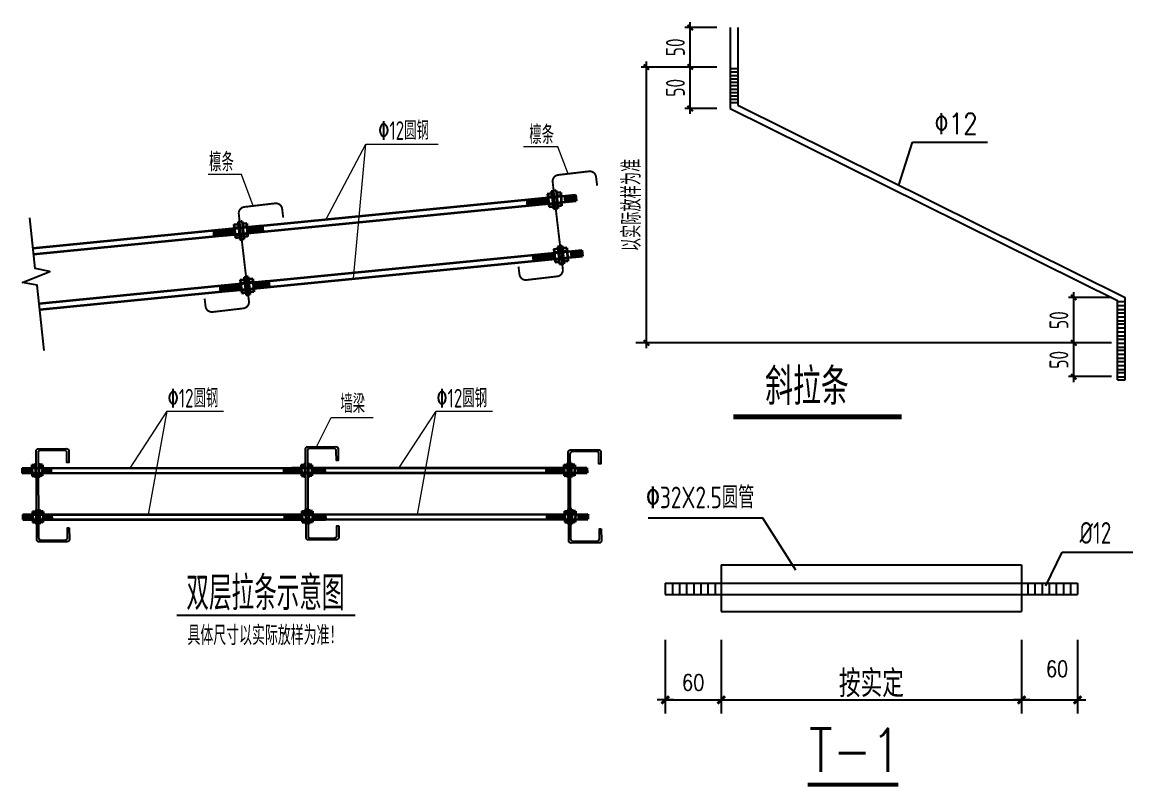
# Model space of a CAD drawing. Extents: x 1885024 to 3341100, y 16453725 to 19955423.
# Drawn here: x 3178383 to 3198975, y 18482682 to 18496860 of the extents above; entities that cross this region are included whole.
import ezdxf

# ---------------------------------------------------------------- set-up
doc = ezdxf.new("R2010")
doc.units = 0
doc.header["$LTSCALE"] = 1000
doc.header["$MEASUREMENT"] = 0
doc.layers.get('Defpoints').update_dxf_attribs({"color": 250})
for name, color, linetype in [('1', 7, 'Continuous'), ('PT', 4, 'Continuous'), ('PUB_DIM', 161, 'Continuous'), ('PUB_TEXT', 7, 'Continuous'), ('PUB_TEXT @ 1', 7, 'Continuous'), ('THIN', 7, 'Continuous'), ('WINDOW', 140, 'Continuous'), ('XIANGTU', 7, 'Continuous'), ('图层1', 8, 'Continuous')]:
    doc.layers.add(name, color=color, linetype=linetype)
doc.layers.add('15', color=3, linetype='Continuous', lineweight=35)
doc.layers.add('TEXT', color=4, linetype='Continuous', lineweight=0)
doc.styles.add('_HZDX', font='txt.shx', dxfattribs={"width": 0.8, "bigfont": 'HZDX.shx'})
doc.styles.add('_HZTXT', font='txt.shx', dxfattribs={"width": 0.8, "bigfont": 'hztxt.shx'})
doc.styles.add('TSSD_Dimension', font='tssdeng.shx', dxfattribs={"width": 0.7, "bigfont": 'hztxt.shx'})
doc.styles.add('TSSD_Label', font='tssdeng.shx', dxfattribs={"width": 0.7, "bigfont": 'hztxt.shx'})
doc.styles.add('TSSD_REIN', font='tssdeng.shx', dxfattribs={"width": 0.7, "bigfont": 'tssdchn.shx'})
doc.dimstyles.new('TSSD_20_100', dxfattribs={"dimtxt": 350, "dimasz": 100, "dimexe": 100, "dimexo": 250, "dimgap": 100, "dimtad": 1, "dimdec": 0, "dimlfac": 0.2, "dimzin": 0, "dimdsep": 46, "dimtxsty": 'TSSD_Dimension', "dimblk": 'ARCHTICK', "dimblk1": 'ARCHTICK', "dimblk2": 'ARCHTICK', "dimcen": 0, "dimdle": 100, "dimclrt": 7, "dimadec": 0, "dimazin": 0, "dimtfac": 1, "dimtdec": 0, "dimtix": 1, "dimtmove": 2, "dimatfit": 3, "dimfxl": 0, "dimtolj": 1, "dimtzin": 0, "dimarcsym": 0})

# ---------------------------------------------------------------- blocks, each defined once
blk = doc.blocks.new('_ArchTick')
at = {"color": 0, "linetype": 'ByBlock', "const_width": 0.4}
blk.add_lwpolyline([(-0.5, -0.5), (0.5, 0.5)], dxfattribs=at)
blk = doc.blocks.new('*D175')
at = {"layer": 'Defpoints', "color": 0}
for p in [(3190769, 18496760), (3191511, 18496760), (3191511, 18496029)]:
    blk.add_point(p, dxfattribs=at)
at = {"layer": 'PUB_DIM', "color": 0, "lineweight": -2}
for p, q in [((3191261, 18496760), (3190669, 18496760)), ((3190769, 18495929), (3190769, 18496860)), ((3191261, 18496029), (3190669, 18496029))]:
    blk.add_line(p, q, dxfattribs=at)
at = {"layer": 'PUB_DIM', "color": 0, "lineweight": -2, "xscale": 100, "yscale": 100, "zscale": 100}
for p, rotation in [((3190769, 18496760), 90), ((3190769, 18496029), 270)]:
    blk.add_blockref('_ArchTick', p, dxfattribs=dict(at, rotation=rotation))
at = {"layer": 'PUB_DIM', "color": 7, "insert": (3190494, 18496394), "char_height": 350, "attachment_point": 5, "rotation": 90, "style": 'TSSD_Dimension'}
blk.add_mtext('\\A1;50', dxfattribs=at)
blk = doc.blocks.new('*D176')
at = {"layer": 'Defpoints', "color": 0}
for p in [(3190769, 18496029), (3191511, 18496029), (3191511, 18495260)]:
    blk.add_point(p, dxfattribs=at)
at = {"layer": 'PUB_DIM', "color": 0, "lineweight": -2}
for p, q in [((3190769, 18495160), (3190769, 18496129)), ((3191261, 18496029), (3190669, 18496029)), ((3191261, 18495260), (3190669, 18495260))]:
    blk.add_line(p, q, dxfattribs=at)
at = {"layer": 'PUB_DIM', "color": 0, "lineweight": -2, "xscale": 100, "yscale": 100, "zscale": 100}
for p, rotation in [((3190769, 18496029), 90), ((3190769, 18495260), 270)]:
    blk.add_blockref('_ArchTick', p, dxfattribs=dict(at, rotation=rotation))
at = {"layer": 'PUB_DIM', "color": 7, "insert": (3190494, 18495644), "char_height": 350, "attachment_point": 5, "rotation": 90, "style": 'TSSD_Dimension'}
blk.add_mtext('\\A1;50', dxfattribs=at)
blk = doc.blocks.new('*D177')
at = {"layer": 'Defpoints', "color": 0}
for p in [(3197880, 18491756), (3198831, 18491756), (3198831, 18490914)]:
    blk.add_point(p, dxfattribs=at)
at = {"layer": 'PUB_DIM', "color": 0, "lineweight": -2}
for p, q in [((3198581, 18491756), (3197780, 18491756)), ((3197880, 18490814), (3197880, 18491856)), ((3198581, 18490914), (3197780, 18490914))]:
    blk.add_line(p, q, dxfattribs=at)
at = {"layer": 'PUB_DIM', "color": 0, "lineweight": -2, "xscale": 100, "yscale": 100, "zscale": 100}
for p, rotation in [((3197880, 18491756), 90), ((3197880, 18490914), 270)]:
    blk.add_blockref('_ArchTick', p, dxfattribs=dict(at, rotation=rotation))
at = {"layer": 'PUB_DIM', "color": 7, "insert": (3197605, 18491335), "char_height": 350, "attachment_point": 5, "rotation": 90, "style": 'TSSD_Dimension'}
blk.add_mtext('\\A1;50', dxfattribs=at)
blk = doc.blocks.new('*D178')
at = {"layer": 'Defpoints', "color": 0}
for p in [(3197880, 18490914), (3198831, 18490914), (3198831, 18490287)]:
    blk.add_point(p, dxfattribs=at)
at = {"layer": 'PUB_DIM', "color": 0, "lineweight": -2}
for p, q in [((3197880, 18490187), (3197880, 18491014)), ((3198581, 18490914), (3197780, 18490914)), ((3198581, 18490287), (3197780, 18490287))]:
    blk.add_line(p, q, dxfattribs=at)
at = {"layer": 'PUB_DIM', "color": 0, "lineweight": -2, "xscale": 100, "yscale": 100, "zscale": 100}
for p, rotation in [((3197880, 18490914), 90), ((3197880, 18490287), 270)]:
    blk.add_blockref('_ArchTick', p, dxfattribs=dict(at, rotation=rotation))
at = {"layer": 'PUB_DIM', "color": 7, "insert": (3197605, 18490600), "char_height": 350, "attachment_point": 5, "rotation": 90, "style": 'TSSD_Dimension'}
blk.add_mtext('\\A1;50', dxfattribs=at)
blk = doc.blocks.new('*D179')
at = {"layer": 'Defpoints', "color": 0}
for p in [(3189957, 18496029), (3190929, 18496029), (3190929, 18490914)]:
    blk.add_point(p, dxfattribs=at)
at = {"layer": 'PUB_DIM', "color": 0, "lineweight": -2}
for p, q in [((3189957, 18490814), (3189957, 18496129)), ((3190679, 18496029), (3189857, 18496029)), ((3190679, 18490914), (3189857, 18490914))]:
    blk.add_line(p, q, dxfattribs=at)
at = {"layer": 'PUB_DIM', "color": 0, "lineweight": -2, "xscale": 100, "yscale": 100, "zscale": 100}
for p, rotation in [((3189957, 18496029), 90), ((3189957, 18490914), 270)]:
    blk.add_blockref('_ArchTick', p, dxfattribs=dict(at, rotation=rotation))
at = {"layer": 'PUB_DIM', "color": 7, "insert": (3189680, 18493471), "char_height": 350, "attachment_point": 5, "rotation": 90, "style": 'TSSD_Dimension'}
blk.add_mtext('\\A1;以实际放样为准', dxfattribs=at)
blk = doc.blocks.new('A$C00360C84')
at = {"layer": 'WINDOW'}
blk.add_lwpolyline([(177.9, 74.9), (183.8, 25.3, -0.414214), (175.1, 14.2), (55.9, 0, -0.414214), (44.8, 8.8), (0, 386.1, -0.414214), (8.8, 397.2), (127.9, 411.4, -0.414214), (139, 402.6), (144.9, 353), (137, 352), (132, 393.7, 0.414214), (120.9, 402.5), (17.6, 390.2, 0.414214), (8.9, 379.1), (51.8, 17.6, 0.414214), (62.9, 8.9), (166.2, 21.2, 0.414214), (175, 32.3), (170, 74)], format="xyb", close=True, dxfattribs=at)
blk = doc.blocks.new('_DIMX')
blk.add_line((-150, 0), (150, 0))
at = {"const_width": 50}
blk.add_lwpolyline([(-70, -70), (70, 70)], dxfattribs=at)
blk = doc.blocks.new('Q3423Q42423423423')
at = {"linetype": 'Continuous'}
for p, q in [((1609839, 145654), (1610298, 146582)), ((1600858, 146235), (1609172, 146235)), ((1600858, 146235), (1600858, 144944)), ((1609172, 146235), (1609172, 144944)), ((1599310, 145728), (1610722, 145728)), ((1599310, 145728), (1599310, 145419)), ((1599507, 145728), (1599507, 145419)), ((1599704, 145728), (1599704, 145419)), ((1599901, 145728), (1599901, 145419)), ((1600098, 145728), (1600098, 145419)), ((1600295, 145728), (1600295, 145419)), ((1600492, 145728), (1600492, 145419)), ((1600689, 145728), (1600689, 145419)), ((1609343, 145728), (1609343, 145419)), ((1609540, 145728), (1609540, 145419)), ((1609737, 145728), (1609737, 145419)), ((1609934, 145728), (1609934, 145419)), ((1610131, 145728), (1610131, 145419)), ((1610328, 145728), (1610328, 145419)), ((1610525, 145728), (1610525, 145419)), ((1610722, 145728), (1610722, 145419)), ((1599310, 145419), (1610722, 145419)), ((1600858, 144944), (1609172, 144944))]:
    blk.add_line(p, q, dxfattribs=at)
at = {"layer": '1', "color": 7, "linetype": 'Continuous', "const_width": 112}
blk.add_lwpolyline([(1603253, 140149), (1605757, 140149)], dxfattribs=at)
at = {"layer": 'PUB_DIM'}
for p, q in [((1599310, 144162), (1599310, 142123)), ((1600859, 144162), (1600859, 142123)), ((1600859, 144162), (1600859, 142123)), ((1609172, 144162), (1609172, 142123)), ((1609172, 144162), (1609172, 142123)), ((1610722, 144162), (1610722, 142123)), ((1599311, 142498), (1600857, 142498)), ((1600859, 142498), (1609172, 142498)), ((1609174, 142498), (1610720, 142498))]:
    blk.add_line(p, q, dxfattribs=at)
at = {"layer": 'PUB_TEXT', "linetype": 'Continuous'}
blk.add_line((1610298, 146582), (1612249, 146582), dxfattribs=at)
at = {"layer": '图层1', "color": 2}
for p, q in [((1602011, 147523), (1598838, 147523)), ((1602922, 146092), (1602011, 147523))]:
    blk.add_line(p, q, dxfattribs=at)
at = {"layer": 'PUB_DIM', "rotation": 180}
for name, p, xscale, yscale, zscale in [('_DIMX', (1599310, 142498), 1.5, 1.5, 1.5), ('_DIMX', (1609172, 142498), 1.5, 1.5, 1.5), ('_ArchTick', (1600859, 142498), 150, 150, 150)]:
    blk.add_blockref(name, p, dxfattribs=dict(at, xscale=xscale, yscale=yscale, zscale=zscale))
at = {"layer": 'PUB_DIM'}
for name, p, xscale, yscale, zscale in [('_DIMX', (1600859, 142498), 1.5, 1.5, 1.5), ('_DIMX', (1610722, 142498), 1.5, 1.5, 1.5), ('_ArchTick', (1609172, 142498), 150, 150, 150)]:
    blk.add_blockref(name, p, dxfattribs=dict(at, xscale=xscale, yscale=yscale, zscale=zscale))
at = {"layer": '1', "color": 7, "linetype": 'Continuous', "style": '_HZDX', "width": 0.8}
blk.add_text('T-1', height=1200, dxfattribs=at).set_placement((1603287, 140506))
at = {"layer": 'PUB_DIM', "color": 7, "attachment_point": 5, "style": '_HZTXT'}
for s, insert, char_height in [('\\A1;60', (1610154, 143358), 450), ('\\A1;按实定', (1605016, 142948), 750), ('\\A1;60', (1600084, 142980), 450)]:
    blk.add_mtext(s, dxfattribs=dict(at, insert=insert, char_height=char_height))
at = {"layer": 'PUB_TEXT @ 1', "style": 'TSSD_Label', "width": 0.75}
for s, p in [('\x8232X2.5圆管', (1598777, 147802)), ('%%C12', (1610775, 146820))]:
    blk.add_text(s, height=600, dxfattribs=at).set_placement(p)

msp = doc.modelspace()

# ---------------------------------------------------------------- linework, layer by layer
for p, q in [((3191510.6, 18496759.9), (3191510.6, 18495259.8)), ((3191650.5, 18496759.9), (3191650.5, 18495319.7)), ((3191510.6, 18496000.7), (3191650.5, 18496000.7)), ((3191510.6, 18496000.7), (3191650.5, 18496000.7)), ((3191510.6, 18496000.7), (3191650.5, 18496000.7)), ((3191510.6, 18496000.7), (3191650.5, 18496000.7)), ((3191510.6, 18495937.4), (3191650.5, 18495937.4)), ((3191510.6, 18495937.4), (3191650.5, 18495937.4)), ((3191510.6, 18495937.4), (3191650.5, 18495937.4)), ((3191510.6, 18495937.4), (3191650.5, 18495937.4)), ((3191510.6, 18495874.2), (3191650.5, 18495874.2)), ((3191510.6, 18495874.2), (3191650.5, 18495874.2)), ((3191510.6, 18495874.2), (3191650.5, 18495874.2)), ((3191510.6, 18495874.2), (3191650.5, 18495874.2)), ((3191510.6, 18495810.9), (3191650.5, 18495810.9)), ((3191510.6, 18495810.9), (3191650.5, 18495810.9)), ((3191510.6, 18495810.9), (3191650.5, 18495810.9)), ((3191510.6, 18495810.9), (3191650.5, 18495810.9)), ((3191510.6, 18495747.7), (3191650.5, 18495747.7)), ((3191510.6, 18495747.7), (3191650.5, 18495747.7)), ((3191510.6, 18495747.7), (3191650.5, 18495747.7)), ((3191510.6, 18495684.4), (3191650.5, 18495684.4)), ((3191510.6, 18495684.4), (3191650.5, 18495684.4)), ((3191510.6, 18495621.1), (3191650.5, 18495621.1)), ((3191510.6, 18495621.1), (3191650.5, 18495621.1)), ((3191510.6, 18495557.9), (3191650.5, 18495557.9)), ((3191510.6, 18495557.9), (3191650.5, 18495557.9)), ((3191510.6, 18495557.9), (3191650.5, 18495557.9)), ((3191510.6, 18495557.9), (3191650.5, 18495557.9)), ((3191510.6, 18495557.9), (3191650.5, 18495557.9)), ((3191510.6, 18495494.6), (3191650.5, 18495494.6)), ((3191510.6, 18495494.6), (3191650.5, 18495494.6)), ((3191510.6, 18495494.6), (3191650.5, 18495494.6)), ((3191510.6, 18495431.4), (3191650.5, 18495431.4)), ((3191510.6, 18495431.4), (3191650.5, 18495431.4)), ((3191510.6, 18495368.1), (3191650.5, 18495368.1)), ((3191510.6, 18495368.1), (3191650.5, 18495368.1)), ((3191510.6, 18495259.8), (3198691.9, 18491701.7)), ((3191650.5, 18495319.7), (3198830.9, 18491755.9)), ((3194637.3, 18493837.3), (3194889.6, 18494636.9)), ((3194889.6, 18494636.9), (3196282.7, 18494636.9)), ((3198830.9, 18490228.1), (3198830.9, 18491755.9)), ((3198691.9, 18490228.1), (3198691.9, 18491701.7)), ((3198691.9, 18491679.4), (3198830.9, 18491679.4)), ((3198691.9, 18491605.2), (3198830.9, 18491605.2)), ((3198691.9, 18491605.2), (3198830.9, 18491605.2)), ((3198691.9, 18491530.9), (3198830.9, 18491530.9)), ((3198691.9, 18491472.1), (3198830.9, 18491472.1)), ((3198691.9, 18491472.1), (3198830.9, 18491472.1)), ((3198691.9, 18491397.8), (3198830.9, 18491397.8)), ((3198691.9, 18491397.8), (3198830.9, 18491397.8)), ((3198691.9, 18491397.8), (3198830.9, 18491397.8)), ((3198691.9, 18491323.6), (3198830.9, 18491323.6)), ((3198691.9, 18491264.7), (3198830.9, 18491264.7)), ((3198691.9, 18491264.7), (3198830.9, 18491264.7)), ((3198691.9, 18491190.5), (3198830.9, 18491190.5)), ((3198691.9, 18491190.5), (3198830.9, 18491190.5)), ((3198691.9, 18491116.3), (3198830.9, 18491116.3)), ((3198691.9, 18491116.3), (3198830.9, 18491116.3)), ((3198691.9, 18491042), (3198830.9, 18491042)), ((3198691.9, 18490983.2), (3198830.9, 18490983.2)), ((3198691.9, 18490983.2), (3198830.9, 18490983.2)), ((3198691.9, 18490908.9), (3198830.9, 18490908.9)), ((3198691.9, 18490908.9), (3198830.9, 18490908.9)), ((3198691.9, 18490834.7), (3198830.9, 18490834.7)), ((3198691.9, 18490775.8), (3198830.9, 18490775.8)), ((3198691.9, 18490775.8), (3198830.9, 18490775.8)), ((3198691.9, 18490701.6), (3198830.9, 18490701.6)), ((3198691.9, 18490701.6), (3198830.9, 18490701.6)), ((3198691.9, 18490627.4), (3198830.9, 18490627.4)), ((3198691.9, 18490568.5), (3198830.9, 18490568.5)), ((3198691.9, 18490568.5), (3198830.9, 18490568.5)), ((3198691.9, 18490494.3), (3198830.9, 18490494.3)), ((3198691.9, 18490494.3), (3198830.9, 18490494.3)), ((3198691.9, 18490420), (3198830.9, 18490420)), ((3198691.9, 18490361.2), (3198830.9, 18490361.2)), ((3198691.9, 18490361.2), (3198830.9, 18490361.2)), ((3198691.9, 18490286.9), (3198830.9, 18490286.9)), ((3198691.9, 18490228.1), (3198830.9, 18490228.1))]:
    msp.add_line(p, q)
at = {"const_width": 97.2}
msp.add_lwpolyline([(3191566.8, 18489542.4), (3194692.2, 18489542.4)], dxfattribs=at)
at = {"layer": '15'}
for p, q in [((3182107.9, 18493016.4), (3188641, 18493659.1)), ((3188062.7, 18493601.1), (3188074.6, 18493490.6)), ((3188089.2, 18493604), (3188101.1, 18493493.4)), ((3188115.6, 18493606.8), (3188127.6, 18493496.3)), ((3188121.3, 18493677.9), (3188203.5, 18493688.2)), ((3188121.3, 18493677.9), (3188151.8, 18493434)), ((3188128.3, 18493621), (3188209.2, 18493631.1)), ((3188199.4, 18493728.8), (3188231.5, 18493732.8)), ((3188199.4, 18493728.8), (3188232.3, 18493399.4)), ((3188280.4, 18493736.5), (3188259.2, 18493735)), ((3188280.4, 18493736.5), (3188312.3, 18493407)), ((3188366.9, 18493701.9), (3188284.3, 18493695.9)), ((3188371.1, 18493644.7), (3188289.8, 18493638.9)), ((3188366.9, 18493701.9), (3188384.5, 18493456.7)), ((3188439.4, 18493639.1), (3188451.3, 18493528.5)), ((3188465.8, 18493641.9), (3188477.8, 18493531.4)), ((3188492.3, 18493644.8), (3188504.3, 18493534.2)), ((3188518.8, 18493647.6), (3188530.7, 18493537.1)), ((3188545.3, 18493650.5), (3188557.2, 18493540)), ((3188571.7, 18493653.4), (3188583.7, 18493542.8)), ((3188594.6, 18493653.3), (3188606.6, 18493542.8)), ((3188621.1, 18493656.2), (3188633, 18493545.6)), ((3188641, 18493659.1), (3188653, 18493548.5)), ((3182119.9, 18492905.8), (3188653, 18493548.5)), ((3187737.9, 18493570.2), (3187749.8, 18493459.7)), ((3187764.3, 18493573.1), (3187776.3, 18493462.5)), ((3187790.8, 18493575.9), (3187802.7, 18493465.4)), ((3187817.3, 18493578.8), (3187829.2, 18493468.3)), ((3187843.8, 18493581.7), (3187855.7, 18493471.1)), ((3187870.2, 18493584.5), (3187882.2, 18493474)), ((3187896.7, 18493587.4), (3187908.6, 18493476.8)), ((3187923.2, 18493590.2), (3187935.1, 18493479.7)), ((3187949.7, 18493593.1), (3187961.6, 18493482.6)), ((3187976.1, 18493596), (3187988.1, 18493485.4)), ((3188009.7, 18493595.4), (3188021.7, 18493484.9)), ((3188036.2, 18493598.2), (3188048.1, 18493487.7)), ((3188145.6, 18493483.5), (3188223, 18493493.1)), ((3188151.8, 18493434), (3188227.9, 18493443.5)), ((3188232.3, 18493399.4), (3188259.3, 18493402.7)), ((3188312.3, 18493407), (3188291.6, 18493405.5)), ((3188381, 18493506.4), (3188303.2, 18493500.8)), ((3188384.5, 18493456.7), (3188308, 18493451.2)), ((3178581.6, 18492668.2), (3182832.2, 18493087.9)), ((3181929, 18492999.1), (3181941, 18492888.5)), ((3181955.5, 18493001.9), (3181967.4, 18492891.4)), ((3181982, 18493004.8), (3181993.9, 18492894.3)), ((3182008.4, 18493007.7), (3182020.4, 18492897.1)), ((3182034.9, 18493010.5), (3182046.9, 18492900)), ((3182061.4, 18493013.4), (3182073.3, 18492902.8)), ((3182087.9, 18493016.2), (3182099.8, 18492905.7)), ((3182107.9, 18493016.4), (3182119.9, 18492905.8)), ((3182114.3, 18493019.1), (3182126.3, 18492908.6)), ((3182134.4, 18493019.2), (3182146.4, 18492908.7)), ((3182140.8, 18493022), (3182152.8, 18492911.4)), ((3182160.9, 18493022.1), (3182172.8, 18492911.6)), ((3182167.3, 18493024.8), (3182179.2, 18492914.3)), ((3182187.4, 18493024.9), (3182199.3, 18492914.4)), ((3182200.9, 18493024.2), (3182212.8, 18492913.7)), ((3182213.8, 18493027.8), (3182225.8, 18492917.3)), ((3182227.4, 18493027.1), (3182239.3, 18492916.6)), ((3182240.3, 18493030.7), (3182252.3, 18492920.1)), ((3182253.8, 18493030), (3182265.8, 18492919.4)), ((3182266.8, 18493033.5), (3182278.7, 18492923)), ((3182280.3, 18493032.8), (3182292.3, 18492922.3)), ((3182293.3, 18493036.4), (3182305.2, 18492925.8)), ((3182306.8, 18493035.7), (3182318.7, 18492925.1)), ((3182307.3, 18493106.1), (3182389.5, 18493116.4)), ((3182307.3, 18493106.1), (3182389.5, 18493116.4)), ((3182307.3, 18493106.1), (3182337.8, 18492862.2)), ((3182307.3, 18493106.1), (3182337.8, 18492862.2)), ((3182314.3, 18493049.2), (3182395.2, 18493059.3)), ((3182319.5, 18493049.9), (3182400.3, 18493060)), ((3182385.4, 18493157), (3182409.9, 18493160)), ((3182385.4, 18493157), (3182409.9, 18493160)), ((3182385.4, 18493157), (3182418.3, 18492827.6)), ((3182385.4, 18493157), (3182418.3, 18492827.6)), ((3182458.4, 18493164.3), (3182437.2, 18493162.8)), ((3182458.4, 18493164.3), (3182437.2, 18493162.8)), ((3182458.4, 18493164.3), (3182490.3, 18492834.8)), ((3182458.4, 18493164.3), (3182490.3, 18492834.8)), ((3182544.9, 18493129.7), (3182462.3, 18493123.7)), ((3182544.9, 18493129.7), (3182462.3, 18493123.7)), ((3182549.1, 18493072.5), (3182467.9, 18493066.7)), ((3182549.1, 18493072.5), (3182467.9, 18493066.7)), ((3182544.9, 18493129.7), (3182562.6, 18492884.5)), ((3182544.9, 18493129.7), (3182562.6, 18492884.5)), ((3182585.1, 18493061.8), (3182597, 18492951.2)), ((3182611.6, 18493064.6), (3182623.5, 18492954.1)), ((3182630.5, 18493067.9), (3182642.5, 18492957.4)), ((3182638.1, 18493067.5), (3182650, 18492957)), ((3182657, 18493070.8), (3182668.9, 18492960.2)), ((3182664.5, 18493070.4), (3182676.5, 18492959.8)), ((3182683.5, 18493073.6), (3182695.4, 18492963.1)), ((3182691, 18493073.2), (3182702.9, 18492962.7)), ((3182710, 18493076.5), (3182721.9, 18492966)), ((3182717.5, 18493076.1), (3182729.4, 18492965.5)), ((3182736.4, 18493079.4), (3182748.4, 18492968.8)), ((3182744, 18493078.9), (3182755.9, 18492968.4)), ((3182762.9, 18493082.2), (3182774.8, 18492971.7)), ((3182785.8, 18493082.2), (3182797.7, 18492971.6)), ((3182812.3, 18493085), (3182824.2, 18492974.5)), ((3182832.2, 18493087.9), (3182844.1, 18492977.4)), ((3178593.9, 18492557.7), (3182844.1, 18492977.4)), ((3182331.6, 18492911.7), (3182409, 18492921.4)), ((3182331.6, 18492911.7), (3182409, 18492921.4)), ((3182337.8, 18492862.2), (3182413.9, 18492871.7)), ((3182337.8, 18492862.2), (3182413.9, 18492871.7)), ((3182418.3, 18492827.6), (3182438.9, 18492830.1)), ((3182423.5, 18492828.2), (3182444.1, 18492830.8)), ((3182490.3, 18492834.8), (3182469.6, 18492833.3)), ((3182490.3, 18492834.8), (3182469.6, 18492833.3)), ((3182559, 18492934.2), (3182481.2, 18492928.7)), ((3182559, 18492934.2), (3182481.2, 18492928.7)), ((3182562.6, 18492884.5), (3182486, 18492879)), ((3182562.6, 18492884.5), (3182486, 18492879)), ((3182223.6, 18491990.1), (3188756.7, 18492632.8)), ((3188151.9, 18492571.9), (3188163.8, 18492461.4)), ((3188178.3, 18492574.8), (3188190.3, 18492464.3)), ((3188204.8, 18492577.7), (3188216.7, 18492467.1)), ((3188231.3, 18492580.5), (3188243.2, 18492470)), ((3188237, 18492651.6), (3188319.1, 18492661.9)), ((3188237, 18492651.6), (3188267.4, 18492407.7)), ((3188244, 18492594.7), (3188324.8, 18492604.8)), ((3188315.1, 18492702.5), (3188347.2, 18492706.5)), ((3188315.1, 18492702.5), (3188348, 18492373)), ((3188396, 18492710.2), (3188374.9, 18492708.7)), ((3188396, 18492710.2), (3188427.9, 18492380.7)), ((3188482.6, 18492675.5), (3188400, 18492669.6)), ((3188486.8, 18492618.4), (3188405.5, 18492612.5)), ((3188482.6, 18492675.5), (3188500.2, 18492430.4)), ((3188555, 18492612.8), (3188567, 18492502.2)), ((3188581.5, 18492615.6), (3188593.4, 18492505.1)), ((3188608, 18492618.5), (3188619.9, 18492507.9)), ((3188634.4, 18492621.3), (3188646.4, 18492510.8)), ((3188660.9, 18492624.2), (3188672.9, 18492513.7)), ((3188687.4, 18492627.1), (3188699.3, 18492516.5)), ((3188710.3, 18492627), (3188722.2, 18492516.5)), ((3188736.8, 18492629.8), (3188748.7, 18492519.3)), ((3188756.7, 18492632.8), (3188768.6, 18492522.2)), ((3182235.5, 18491879.5), (3188768.6, 18492522.2)), ((3187853.5, 18492543.9), (3187865.4, 18492433.4)), ((3187880, 18492546.8), (3187891.9, 18492436.2)), ((3187906.5, 18492549.6), (3187918.4, 18492439.1)), ((3187932.9, 18492552.5), (3187944.9, 18492442)), ((3187959.4, 18492555.3), (3187971.3, 18492444.8)), ((3187985.9, 18492558.2), (3187997.8, 18492447.7)), ((3188012.4, 18492561.1), (3188024.3, 18492450.5)), ((3188038.8, 18492563.9), (3188050.8, 18492453.4)), ((3188065.3, 18492566.8), (3188077.2, 18492456.3)), ((3188091.8, 18492569.6), (3188103.7, 18492459.1)), ((3188125.4, 18492569.1), (3188137.3, 18492458.5)), ((3188261.2, 18492457.2), (3188338.6, 18492466.8)), ((3188267.4, 18492407.7), (3188343.6, 18492417.2)), ((3188348, 18492373), (3188374.9, 18492376.4)), ((3188427.9, 18492380.7), (3188407.2, 18492379.2)), ((3188496.6, 18492480.1), (3188418.8, 18492474.5)), ((3188500.2, 18492430.4), (3188423.7, 18492424.9)), ((3178695.6, 18491641.7), (3182947.8, 18492061.6)), ((3182044.7, 18491972.8), (3182056.6, 18491862.2)), ((3182071.1, 18491975.6), (3182083.1, 18491865.1)), ((3182097.6, 18491978.5), (3182109.6, 18491868)), ((3182124.1, 18491981.3), (3182136, 18491870.8)), ((3182150.6, 18491984.2), (3182162.5, 18491873.7)), ((3182177, 18491987.1), (3182189, 18491876.5)), ((3182203.5, 18491989.9), (3182215.5, 18491879.4)), ((3182223.6, 18491990.1), (3182235.5, 18491879.5)), ((3182230, 18491992.8), (3182241.9, 18491882.3)), ((3182250.1, 18491992.9), (3182262, 18491882.4)), ((3182256.5, 18491995.6), (3182268.4, 18491885.1)), ((3182276.5, 18491995.8), (3182288.5, 18491885.2)), ((3182282.9, 18491998.5), (3182294.9, 18491888)), ((3182303, 18491998.6), (3182315, 18491888.1)), ((3182316.5, 18491997.9), (3182328.5, 18491887.4)), ((3182329.5, 18492001.5), (3182341.4, 18491891)), ((3182343, 18492000.8), (3182355, 18491890.3)), ((3182356, 18492004.4), (3182367.9, 18491893.8)), ((3182369.5, 18492003.7), (3182381.4, 18491893.1)), ((3182382.5, 18492007.2), (3182394.4, 18491896.7)), ((3182396, 18492006.5), (3182407.9, 18491896)), ((3182408.9, 18492010.1), (3182420.9, 18491899.5)), ((3182422.4, 18492009.4), (3182434.4, 18491898.8)), ((3182423, 18492079.8), (3182505.2, 18492090.1)), ((3182423, 18492079.8), (3182505.2, 18492090.1)), ((3182423, 18492079.8), (3182453.4, 18491835.9)), ((3182423, 18492079.8), (3182453.4, 18491835.9)), ((3182430, 18492022.9), (3182510.9, 18492033)), ((3182435.1, 18492023.6), (3182516, 18492033.7)), ((3182501.1, 18492130.7), (3182525.5, 18492133.7)), ((3182501.1, 18492130.7), (3182525.5, 18492133.7)), ((3182501.1, 18492130.7), (3182534, 18491801.3)), ((3182501.1, 18492130.7), (3182534, 18491801.3)), ((3182574.1, 18492138), (3182552.9, 18492136.5)), ((3182574.1, 18492138), (3182552.9, 18492136.5)), ((3182574.1, 18492138), (3182606, 18491808.5)), ((3182574.1, 18492138), (3182606, 18491808.5)), ((3182660.6, 18492103.4), (3182578, 18492097.4)), ((3182660.6, 18492103.4), (3182578, 18492097.4)), ((3182664.8, 18492046.2), (3182583.5, 18492040.4)), ((3182664.8, 18492046.2), (3182583.5, 18492040.4)), ((3182660.6, 18492103.4), (3182678.2, 18491858.2)), ((3182660.6, 18492103.4), (3182678.2, 18491858.2)), ((3182700.8, 18492035.5), (3182712.7, 18491924.9)), ((3182727.2, 18492038.3), (3182739.2, 18491927.8)), ((3182746.2, 18492041.6), (3182758.1, 18491931.1)), ((3182753.7, 18492041.2), (3182765.6, 18491930.7)), ((3182772.7, 18492044.5), (3182784.6, 18491933.9)), ((3182780.2, 18492044), (3182792.1, 18491933.5)), ((3182799.1, 18492047.3), (3182811.1, 18491936.8)), ((3182806.7, 18492046.9), (3182818.6, 18491936.4)), ((3182825.6, 18492050.2), (3182837.5, 18491939.7)), ((3182833.1, 18492049.8), (3182845.1, 18491939.2)), ((3182852.1, 18492053.1), (3182864, 18491942.5)), ((3182859.6, 18492052.6), (3182871.6, 18491942.1)), ((3182878.6, 18492055.9), (3182890.5, 18491945.4)), ((3182901.4, 18492055.8), (3182913.4, 18491945.3)), ((3182927.9, 18492058.7), (3182939.9, 18491948.2)), ((3182947.8, 18492061.6), (3182959.8, 18491951.1)), ((3178707.8, 18491531.2), (3182959.8, 18491951.1)), ((3182447.3, 18491885.4), (3182524.6, 18491895)), ((3182447.3, 18491885.4), (3182524.6, 18491895)), ((3182453.4, 18491835.9), (3182529.6, 18491845.4)), ((3182453.4, 18491835.9), (3182529.6, 18491845.4)), ((3182534, 18491801.3), (3182554.6, 18491803.8)), ((3182539.2, 18491801.9), (3182559.8, 18491804.5)), ((3182606, 18491808.5), (3182585.3, 18491807)), ((3182606, 18491808.5), (3182585.3, 18491807)), ((3182674.7, 18491907.9), (3182596.9, 18491902.3)), ((3182674.7, 18491907.9), (3182596.9, 18491902.3)), ((3182678.2, 18491858.2), (3182601.7, 18491852.7)), ((3182678.2, 18491858.2), (3182601.7, 18491852.7)), ((3178629, 18488685.6), (3178649.5, 18488686.2)), ((3178629, 18488685.6), (3178629.6, 18488409.7)), ((3178690.2, 18488685.7), (3178672.5, 18488686.1)), ((3178690.2, 18488685.7), (3178689.9, 18488409.8)), ((3183625.7, 18488688), (3183646.2, 18488688.6)), ((3183625.7, 18488688), (3183646.2, 18488688.6)), ((3183625.7, 18488688), (3183626.3, 18488412.2)), ((3183625.7, 18488688), (3183626.3, 18488412.2)), ((3183686.8, 18488688.2), (3183669.1, 18488688.7)), ((3183686.8, 18488688.2), (3183669.1, 18488688.7)), ((3183686.8, 18488688.2), (3183686.6, 18488412.4)), ((3183686.8, 18488688.2), (3183686.6, 18488412.4)), ((3188494.1, 18488690.8), (3188521, 18488691.6)), ((3188494.1, 18488690.8), (3188494.6, 18488415)), ((3188561.8, 18488690.7), (3188544.1, 18488691.2)), ((3188561.8, 18488690.7), (3188561.6, 18488414.8)), ((3178383.1, 18488589.1), (3183990.6, 18488594.6)), ((3178383.1, 18488591.4), (3178384.1, 18488496.4)), ((3178384.1, 18488496.4), (3183991.6, 18488501.9)), ((3178405.3, 18488591.6), (3178406.2, 18488499)), ((3178427.5, 18488591.8), (3178428.4, 18488499.2)), ((3178449.7, 18488592.1), (3178450.6, 18488499.4)), ((3178471.9, 18488592.3), (3178472.8, 18488499.6)), ((3178494.1, 18488592.5), (3178495, 18488499.9)), ((3178516.3, 18488592.7), (3178517.2, 18488500.1)), ((3178538.5, 18488593), (3178539.4, 18488500.3)), ((3178560.1, 18488649.8), (3178629.1, 18488651.6)), ((3178560.1, 18488649.8), (3178565.6, 18488445)), ((3178561.3, 18488602), (3178629.2, 18488603.9)), ((3178564.5, 18488486.5), (3178629.4, 18488488.3)), ((3178755, 18488486.7), (3178690, 18488488.3)), ((3178759.1, 18488649.9), (3178690.1, 18488651.7)), ((3178758, 18488602.1), (3178690.1, 18488603.9)), ((3178759.1, 18488649.9), (3178753.9, 18488445.1)), ((3178782.5, 18488590.4), (3178783.5, 18488497.7)), ((3178804.7, 18488590.6), (3178805.7, 18488497.9)), ((3178826.9, 18488590.8), (3178827.9, 18488498.2)), ((3178849.1, 18488591), (3178850.1, 18488498.4)), ((3178871.3, 18488591.3), (3178872.2, 18488498.6)), ((3178893.5, 18488591.5), (3178894.4, 18488498.8)), ((3178915.7, 18488591.7), (3178916.6, 18488499.1)), ((3183234.3, 18488594.1), (3183235.3, 18488501.5)), ((3183256.5, 18488594.3), (3183257.5, 18488501.7)), ((3183278.7, 18488594.5), (3183279.7, 18488501.9)), ((3183300.9, 18488594.8), (3183301.8, 18488502.1)), ((3183323.1, 18488595), (3183324, 18488502.4)), ((3183345.3, 18488595.2), (3183346.2, 18488502.6)), ((3183367.5, 18488595.4), (3183368.4, 18488502.8)), ((3183384.1, 18488593.9), (3188854.7, 18488597.2)), ((3183384.1, 18488593.9), (3183385.1, 18488501.3)), ((3183385.1, 18488501.3), (3188855.6, 18488504.6)), ((3183389.7, 18488595.7), (3183390.6, 18488503)), ((3183406.3, 18488594.1), (3183407.3, 18488501.5)), ((3183411.9, 18488595.9), (3183412.8, 18488503.3)), ((3183428.5, 18488594.4), (3183429.5, 18488501.7)), ((3183434, 18488596.1), (3183435, 18488503.5)), ((3183450.7, 18488594.6), (3183451.6, 18488502)), ((3183461.9, 18488592.9), (3183462.8, 18488500.3)), ((3183472.9, 18488594.8), (3183473.8, 18488502.2)), ((3183484.1, 18488593.1), (3183485, 18488500.5)), ((3183495.1, 18488595), (3183496, 18488502.4)), ((3183506.2, 18488593.4), (3183507.2, 18488500.7)), ((3183517.3, 18488595.3), (3183518.2, 18488502.6)), ((3183528.4, 18488593.6), (3183529.4, 18488501)), ((3183539.5, 18488595.5), (3183540.4, 18488502.9)), ((3183550.6, 18488593.8), (3183551.6, 18488501.2)), ((3183556.8, 18488652.2), (3183625.8, 18488654)), ((3183556.8, 18488652.2), (3183625.8, 18488654)), ((3183556.8, 18488652.2), (3183562.3, 18488447.4)), ((3183556.8, 18488652.2), (3183562.3, 18488447.4)), ((3183558, 18488604.5), (3183625.9, 18488606.3)), ((3183561.2, 18488489), (3183626.1, 18488490.7)), ((3183561.2, 18488489), (3183626.1, 18488490.7)), ((3183562.3, 18488604.6), (3183630.2, 18488606.4)), ((3183751.6, 18488489.2), (3183686.6, 18488490.9)), ((3183751.6, 18488489.2), (3183686.6, 18488490.9)), ((3183754.6, 18488604.7), (3183686.7, 18488606.5)), ((3183754.6, 18488604.7), (3183686.7, 18488606.5)), ((3183755.8, 18488652.5), (3183686.8, 18488654.2)), ((3183755.8, 18488652.5), (3183686.8, 18488654.2)), ((3183755.8, 18488652.5), (3183750.5, 18488447.7)), ((3183755.8, 18488652.5), (3183750.5, 18488447.7)), ((3183783.6, 18488592.9), (3183784.5, 18488500.3)), ((3183805.8, 18488593.1), (3183806.7, 18488500.5)), ((3183821.7, 18488594.3), (3183822.7, 18488501.7)), ((3183827.9, 18488593.3), (3183828.9, 18488500.7)), ((3183843.9, 18488594.5), (3183844.9, 18488501.9)), ((3183850.1, 18488593.6), (3183851.1, 18488500.9)), ((3183866.1, 18488594.8), (3183867.1, 18488502.1)), ((3183872.3, 18488593.8), (3183873.3, 18488501.2)), ((3183888.3, 18488595), (3183889.3, 18488502.3)), ((3183894.5, 18488594), (3183895.5, 18488501.4)), ((3183910.5, 18488595.2), (3183911.4, 18488502.6)), ((3183916.7, 18488594.2), (3183917.6, 18488501.6)), ((3183932.7, 18488595.4), (3183933.6, 18488502.8)), ((3183951.7, 18488593.5), (3183952.6, 18488500.9)), ((3183973.8, 18488593.8), (3183974.8, 18488501.1)), ((3183990.6, 18488594.6), (3183991.6, 18488501.9)), ((3188098.4, 18488596.8), (3188099.3, 18488504.1)), ((3188120.6, 18488597), (3188121.5, 18488504.4)), ((3188142.8, 18488597.2), (3188143.7, 18488504.6)), ((3188164.9, 18488597.5), (3188165.9, 18488504.8)), ((3188187.1, 18488597.7), (3188188.1, 18488505)), ((3188209.3, 18488597.9), (3188210.3, 18488505.3)), ((3188231.5, 18488598.1), (3188232.5, 18488505.5)), ((3188253.7, 18488598.4), (3188254.6, 18488505.7)), ((3188275.9, 18488598.6), (3188276.8, 18488505.9)), ((3188298.1, 18488598.8), (3188299, 18488506.2)), ((3188325.9, 18488595.6), (3188326.8, 18488503)), ((3188348.1, 18488595.8), (3188349, 18488503.2)), ((3188370.3, 18488596.1), (3188371.2, 18488503.4)), ((3188392.5, 18488596.3), (3188393.4, 18488503.6)), ((3188414.7, 18488596.5), (3188415.6, 18488503.9)), ((3188425.1, 18488655), (3188494.1, 18488656.8)), ((3188425.1, 18488655), (3188430.6, 18488450.2)), ((3188426.3, 18488607.3), (3188494.2, 18488609.1)), ((3188429.5, 18488491.8), (3188494.5, 18488493.5)), ((3188430.6, 18488450.2), (3188494.6, 18488452)), ((3188626.6, 18488491.7), (3188561.6, 18488493.4)), ((3188625.5, 18488450.2), (3188561.6, 18488451.8)), ((3188629.6, 18488607.2), (3188561.7, 18488608.9)), ((3188630.8, 18488654.9), (3188561.8, 18488656.7)), ((3188630.8, 18488654.9), (3188625.5, 18488450.2)), ((3188685.8, 18488597), (3188686.7, 18488504.3)), ((3188708, 18488597.2), (3188708.9, 18488504.6)), ((3188730.2, 18488597.4), (3188731.1, 18488504.8)), ((3188752.4, 18488597.7), (3188753.3, 18488505)), ((3188774.5, 18488597.9), (3188775.5, 18488505.2)), ((3188796.7, 18488598.1), (3188797.7, 18488505.5)), ((3188815.7, 18488596.2), (3188816.6, 18488503.6)), ((3188837.9, 18488596.4), (3188838.8, 18488503.8)), ((3188854.7, 18488597.2), (3188855.6, 18488504.6)), ((3178565.6, 18488445), (3178629.5, 18488446.7)), ((3178629.6, 18488409.7), (3178646.9, 18488410.2)), ((3178689.9, 18488409.8), (3178672.6, 18488410.2)), ((3178753.9, 18488445.1), (3178690, 18488446.8)), ((3183562.3, 18488447.4), (3183626.2, 18488449.2)), ((3183562.3, 18488447.4), (3183626.2, 18488449.2)), ((3183626.3, 18488412.2), (3183643.6, 18488412.6)), ((3183630.6, 18488412.3), (3183647.9, 18488412.8)), ((3183686.6, 18488412.4), (3183669.3, 18488412.8)), ((3183686.6, 18488412.4), (3183669.3, 18488412.8)), ((3183750.5, 18488447.7), (3183686.6, 18488449.3)), ((3183750.5, 18488447.7), (3183686.6, 18488449.3)), ((3188494.6, 18488415), (3188517.3, 18488415.6)), ((3188561.6, 18488414.8), (3188544.3, 18488415.3)), ((3178395.8, 18487728.5), (3184003.3, 18487734)), ((3178395.8, 18487730.8), (3178396.8, 18487635.9)), ((3178396.8, 18487635.9), (3184004.3, 18487641.3)), ((3178418, 18487731), (3178418.9, 18487638.4)), ((3178440.2, 18487731.3), (3178441.1, 18487638.6)), ((3178462.4, 18487731.5), (3178463.3, 18487638.8)), ((3178484.6, 18487731.7), (3178485.5, 18487639.1)), ((3178506.8, 18487731.9), (3178507.7, 18487639.3)), ((3178529, 18487732.2), (3178529.9, 18487639.5)), ((3178551.2, 18487732.4), (3178552.1, 18487639.7)), ((3178572.8, 18487789.2), (3178641.8, 18487791)), ((3178572.8, 18487789.2), (3178578.3, 18487584.4)), ((3178574, 18487741.5), (3178641.9, 18487743.3)), ((3178641.7, 18487825), (3178662.2, 18487825.6)), ((3178641.7, 18487825), (3178642.3, 18487549.2)), ((3178702.9, 18487825.1), (3178685.2, 18487825.5)), ((3178702.9, 18487825.1), (3178702.6, 18487549.2)), ((3178771.8, 18487789.3), (3178702.8, 18487791.1)), ((3178770.7, 18487741.6), (3178702.8, 18487743.3)), ((3178771.8, 18487789.3), (3178766.6, 18487584.5)), ((3178795.2, 18487729.8), (3178796.2, 18487637.1)), ((3178817.4, 18487730), (3178818.4, 18487637.4)), ((3178839.6, 18487730.2), (3178840.6, 18487637.6)), ((3178861.8, 18487730.5), (3178862.8, 18487637.8)), ((3178884, 18487730.7), (3178884.9, 18487638)), ((3178906.2, 18487730.9), (3178907.1, 18487638.3)), ((3178928.4, 18487731.1), (3178929.3, 18487638.5)), ((3183247, 18487733.5), (3183248, 18487640.9)), ((3183269.2, 18487733.7), (3183270.2, 18487641.1)), ((3183291.4, 18487734), (3183292.4, 18487641.3)), ((3183313.6, 18487734.2), (3183314.5, 18487641.5)), ((3183335.8, 18487734.4), (3183336.7, 18487641.8)), ((3183358, 18487734.6), (3183358.9, 18487642)), ((3183380.2, 18487734.9), (3183381.1, 18487642.2)), ((3183396.8, 18487733.3), (3188867.4, 18487736.7)), ((3183396.8, 18487733.3), (3183397.8, 18487640.7)), ((3183397.8, 18487640.7), (3188868.3, 18487644)), ((3183402.4, 18487735.1), (3183403.3, 18487642.4)), ((3183419, 18487733.6), (3183420, 18487640.9)), ((3183424.6, 18487735.3), (3183425.5, 18487642.7)), ((3183441.2, 18487733.8), (3183442.2, 18487641.2)), ((3183446.8, 18487735.5), (3183447.7, 18487642.9)), ((3183463.4, 18487734), (3183464.4, 18487641.4)), ((3183474.6, 18487732.3), (3183475.5, 18487639.7)), ((3183485.6, 18487734.2), (3183486.5, 18487641.6)), ((3183496.8, 18487732.6), (3183497.7, 18487639.9)), ((3183507.8, 18487734.5), (3183508.7, 18487641.8)), ((3183518.9, 18487732.8), (3183519.9, 18487640.1)), ((3183530, 18487734.7), (3183530.9, 18487642.1)), ((3183541.1, 18487733), (3183542.1, 18487640.4)), ((3183552.2, 18487734.9), (3183553.1, 18487642.3)), ((3183563.3, 18487733.2), (3183564.3, 18487640.6)), ((3183569.5, 18487791.6), (3183638.5, 18487793.5)), ((3183569.5, 18487791.6), (3183638.5, 18487793.5)), ((3183569.5, 18487791.6), (3183575, 18487586.9)), ((3183569.5, 18487791.6), (3183575, 18487586.9)), ((3183570.7, 18487743.9), (3183638.6, 18487745.7)), ((3183573.9, 18487628.4), (3183638.8, 18487630.1)), ((3183573.9, 18487628.4), (3183638.8, 18487630.1)), ((3183575, 18487744), (3183642.9, 18487745.8)), ((3183638.4, 18487827.5), (3183658.9, 18487828)), ((3183638.4, 18487827.5), (3183658.9, 18487828)), ((3183638.4, 18487827.5), (3183639, 18487551.6)), ((3183638.4, 18487827.5), (3183639, 18487551.6)), ((3183699.5, 18487827.7), (3183681.8, 18487828.1)), ((3183699.5, 18487827.7), (3183681.8, 18487828.1)), ((3183699.5, 18487827.7), (3183699.3, 18487551.8)), ((3183699.5, 18487827.7), (3183699.3, 18487551.8)), ((3183764.3, 18487628.7), (3183699.3, 18487630.3)), ((3183764.3, 18487628.7), (3183699.3, 18487630.3)), ((3183767.3, 18487744.2), (3183699.4, 18487745.9)), ((3183767.3, 18487744.2), (3183699.4, 18487745.9)), ((3183768.5, 18487791.9), (3183699.5, 18487793.7)), ((3183768.5, 18487791.9), (3183699.5, 18487793.7)), ((3183768.5, 18487791.9), (3183763.2, 18487587.1)), ((3183768.5, 18487791.9), (3183763.2, 18487587.1)), ((3183796.3, 18487732.3), (3183797.2, 18487639.7)), ((3183818.5, 18487732.5), (3183819.4, 18487639.9)), ((3183834.4, 18487733.7), (3183835.4, 18487641.1)), ((3183840.7, 18487732.8), (3183841.6, 18487640.1)), ((3183856.6, 18487734), (3183857.6, 18487641.3)), ((3183862.8, 18487733), (3183863.8, 18487640.4)), ((3183878.8, 18487734.2), (3183879.8, 18487641.5)), ((3183885, 18487733.2), (3183886, 18487640.6)), ((3183901, 18487734.4), (3183902, 18487641.8)), ((3183907.2, 18487733.4), (3183908.2, 18487640.8)), ((3183923.2, 18487734.6), (3183924.1, 18487642)), ((3183929.4, 18487733.7), (3183930.4, 18487641)), ((3183945.4, 18487734.9), (3183946.3, 18487642.2)), ((3183964.4, 18487732.9), (3183965.3, 18487640.3)), ((3183986.6, 18487733.2), (3183987.5, 18487640.5)), ((3184003.3, 18487734), (3184004.3, 18487641.3)), ((3188111.1, 18487736.2), (3188112, 18487643.6)), ((3188133.3, 18487736.4), (3188134.2, 18487643.8)), ((3188155.5, 18487736.6), (3188156.4, 18487644)), ((3188177.6, 18487736.9), (3188178.6, 18487644.2)), ((3188199.8, 18487737.1), (3188200.8, 18487644.5)), ((3188222, 18487737.3), (3188223, 18487644.7)), ((3188244.2, 18487737.5), (3188245.2, 18487644.9)), ((3188266.4, 18487737.8), (3188267.3, 18487645.1)), ((3188288.6, 18487738), (3188289.5, 18487645.4)), ((3188310.8, 18487738.2), (3188311.7, 18487645.6)), ((3188338.6, 18487735), (3188339.5, 18487642.4)), ((3188360.8, 18487735.3), (3188361.7, 18487642.6)), ((3188383, 18487735.5), (3188383.9, 18487642.8)), ((3188405.2, 18487735.7), (3188406.1, 18487643.1)), ((3188427.4, 18487735.9), (3188428.3, 18487643.3)), ((3188437.8, 18487794.4), (3188506.8, 18487796.3)), ((3188437.8, 18487794.4), (3188443.3, 18487589.7)), ((3188439, 18487746.7), (3188506.9, 18487748.5)), ((3188442.2, 18487631.2), (3188507.2, 18487632.9)), ((3188506.8, 18487830.3), (3188533.7, 18487831)), ((3188506.8, 18487830.3), (3188507.3, 18487554.4)), ((3188574.5, 18487830.1), (3188556.8, 18487830.6)), ((3188574.5, 18487830.1), (3188574.3, 18487554.3)), ((3188639.3, 18487631.1), (3188574.3, 18487632.8)), ((3188642.3, 18487746.6), (3188574.4, 18487748.4)), ((3188643.5, 18487794.4), (3188574.5, 18487796.1)), ((3188643.5, 18487794.4), (3188638.2, 18487589.6)), ((3188698.5, 18487736.4), (3188699.4, 18487643.8)), ((3188720.7, 18487736.6), (3188721.6, 18487644)), ((3188742.9, 18487736.9), (3188743.8, 18487644.2)), ((3188765.1, 18487737.1), (3188766, 18487644.4)), ((3188787.2, 18487737.3), (3188788.2, 18487644.7)), ((3188809.4, 18487737.5), (3188810.4, 18487644.9)), ((3188828.4, 18487735.6), (3188829.3, 18487643)), ((3188850.6, 18487735.9), (3188851.5, 18487643.2)), ((3188867.4, 18487736.7), (3188868.3, 18487644)), ((3178577.2, 18487626), (3178642.1, 18487627.7)), ((3178578.3, 18487584.4), (3178642.2, 18487586.1)), ((3178642.3, 18487549.2), (3178659.6, 18487549.6)), ((3178702.6, 18487549.2), (3178685.3, 18487549.6)), ((3178767.7, 18487626.1), (3178702.7, 18487627.7)), ((3178766.6, 18487584.5), (3178702.7, 18487586.2)), ((3183575, 18487586.9), (3183638.9, 18487588.6)), ((3183575, 18487586.9), (3183638.9, 18487588.6)), ((3183639, 18487551.6), (3183656.3, 18487552.1)), ((3183643.3, 18487551.7), (3183660.6, 18487552.2)), ((3183699.3, 18487551.8), (3183682, 18487552.2)), ((3183699.3, 18487551.8), (3183682, 18487552.2)), ((3183763.2, 18487587.1), (3183699.3, 18487588.8)), ((3183763.2, 18487587.1), (3183699.3, 18487588.8)), ((3188443.3, 18487589.7), (3188507.3, 18487591.4)), ((3188507.3, 18487554.4), (3188530, 18487555)), ((3188574.3, 18487554.3), (3188557, 18487554.7)), ((3188638.2, 18487589.6), (3188574.3, 18487591.2))]:
    msp.add_line(p, q, dxfattribs=at)
at = {"layer": 'PT', "const_width": 35.5}
for points in [[(3188227.9, 18493817.5), (3188218.6, 18493896.5, -0.4142136), (3188322.4, 18494027.7), (3188891.7, 18494094.4, -0.4142136), (3189023, 18493990.7), (3189043.1, 18493827.7)], [(3187585, 18492329.1), (3187602.5, 18492183.9, 0.4142136), (3187733.8, 18492080.1), (3188303.1, 18492146.8, 0.4142136), (3188406.9, 18492278.1), (3188226.8, 18493815.6)], [(3182408.1, 18493224), (3182398.8, 18493302.9, -0.4142136), (3182502.6, 18493434.2), (3183071.9, 18493500.8, -0.4142136), (3183203.2, 18493397.1), (3183223.3, 18493234.2)], [(3181765.2, 18491735.5), (3181782.7, 18491590.3, 0.4142136), (3181914, 18491486.6), (3182483.3, 18491553.2, 0.4142136), (3182587, 18491684.5), (3182407, 18493222)]]:
    msp.add_lwpolyline(points, format="xyb", dxfattribs=at)
at = {"layer": 'PUB_DIM'}
msp.add_line((3198544.1, 18490913.5), (3189759.7, 18490913.5), dxfattribs=at)
at = {"layer": 'TEXT'}
for p, q in [((3184020.4, 18493204.5), (3184753.7, 18494596.5)), ((3184528, 18492105), (3184753.7, 18494596.5)), ((3184753.7, 18494596.5), (3186092.4, 18494596.5)), ((3188314.5, 18494550.5), (3187680.2, 18494550.5)), ((3188508.3, 18494049.5), (3188314.5, 18494550.5)), ((3182446.1, 18494036), (3181832.5, 18494036)), ((3182667.6, 18493453.5), (3182446.1, 18494036)), ((3180383.2, 18488591), (3181072.9, 18489649.7)), ((3180725.8, 18487730.8), (3181072.9, 18489649.7)), ((3181072.9, 18489649.7), (3182116.4, 18489649.7)), ((3183833.4, 18488973.9), (3184113.7, 18489532.7)), ((3184113.7, 18489532.7), (3184887.5, 18489532.7)), ((3185367.6, 18488591), (3186057.3, 18489649.7)), ((3185710.2, 18487730.8), (3186057.3, 18489649.7)), ((3186057.3, 18489649.7), (3187100.8, 18489649.7))]:
    msp.add_line(p, q, dxfattribs=at)
at = {"layer": 'THIN'}
msp.add_lwpolyline([(3178789.4, 18490772.2), (3178657.9, 18491980.8), (3178386.3, 18492035.2), (3178895.1, 18492236.5), (3178623.5, 18492290.9), (3178525.4, 18493232.7)], dxfattribs=at)
at = {"layer": 'XIANGTU', "const_width": 35}
msp.add_lwpolyline([(3184560, 18485862.4), (3181244.5, 18485862.4)], dxfattribs=at)

# ---------------------------------------------------------------- block references
at = {"xscale": 4.320000001077188, "yscale": 4.320000000298023, "zscale": 4.319999999971309, "rotation": 353.6496118289144}
for p in [(3178456.6, 18487248.9), (3183452.4, 18487286.6), (3188320, 18487226.9)]:
    msp.add_blockref('A$C00360C84', p, dxfattribs=at)
at = {"xscale": 0.6699999999254942, "yscale": 0.6699999999254942, "zscale": 0.67}
msp.add_blockref('Q3423Q42423423423', (2118767.6, 18388819.6), dxfattribs=at)

# ---------------------------------------------------------------- texts
at = {"layer": 'PUB_TEXT', "width": 0.8}
for s, height, style, p in [('\x8212', 388.88, '_HZTXT', (3195296.5, 18494784.4)), ('斜拉条', 680.53, '_HZDX', (3192157.4, 18489763.7))]:
    msp.add_text(s, height=height, dxfattribs=dict(at, style=style)).set_placement(p)
at = {"layer": 'TEXT', "style": 'TSSD_REIN', "width": 0.7}
for s, height, p in [('\x8212圆钢', 345.6, (3184984.1, 18494678.4)), ('檩条', 345.6, (3187785.4, 18494602)), ('檩条', 345.6, (3181848.3, 18494094.4)), ('\x8212圆钢', 345.6, (3181078.7, 18489715.1)), ('墙梁', 345.6, (3184281.6, 18489613.6)), ('\x8212圆钢', 345.6, (3186063.1, 18489715.1)), ('双层拉条示意图', 630, (3181426.3, 18485956.9)), ('具体尺寸以实际放样为准！', 360, (3181447.1, 18485309.4))]:
    msp.add_text(s, height=height, dxfattribs=at).set_placement(p)

# ---------------------------------------------------------------- dimensions: what is measured, and where the dimension line sits
at = {"layer": 'PUB_DIM'}
for p1, p2, distance, text, picture, middle in [((3191510.6, 18496028.6), (3191510.6, 18496759.9), 742, '50', '*D175', (3190493.5, 18496394.2)), ((3190928.7, 18490913.5), (3190928.7, 18496028.6), 972.2, '以实际放样为准', '*D179', (3189680.2, 18493471.1)), ((3191510.6, 18495259.8), (3191510.6, 18496028.6), 742, '50', '*D176', (3190493.5, 18495644.2)), ((3198830.9, 18490913.5), (3198830.9, 18491755.9), 951.1, '50', '*D177', (3197604.8, 18491334.7)), ((3198830.9, 18490286.9), (3198830.9, 18490913.5), 951.1, '50', '*D178', (3197604.8, 18490600.2))]:
    dim = msp.add_aligned_dim(p1=p1, p2=p2, distance=distance, text=text, dimstyle='TSSD_20_100', dxfattribs=at)
    dim.commit()
    dim.dimension.update_dxf_attribs({"geometry": picture, "text_midpoint": middle})

doc.saveas('drawing.dxf')
